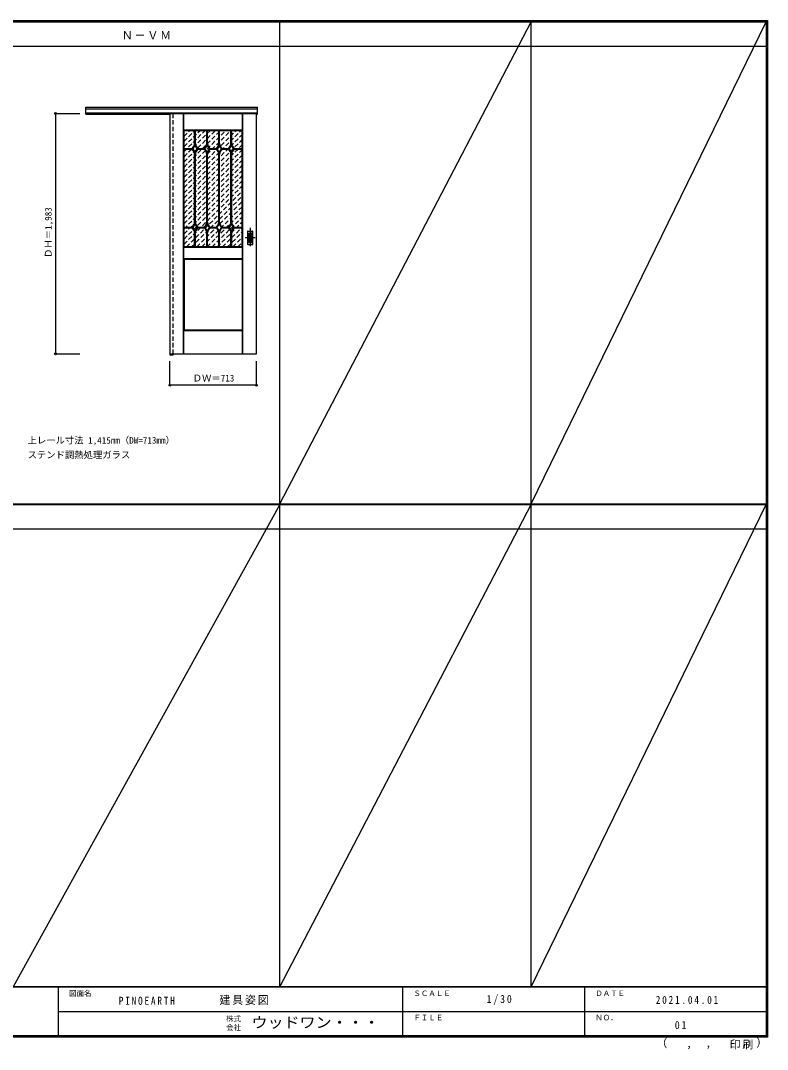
# Model space of a CAD drawing. Units: millimetres, scale not verified. Extents: x -6000 to 5700, y -4307 to 4175.
# Drawn here: x -460 to 5700, y -4307 to 4175 of the extents above; entities that cross this region are included whole.
import ezdxf
from ezdxf.enums import TextEntityAlignment as Align

# ---------------------------------------------------------------- set-up
doc = ezdxf.new("R2010")
doc.units = ezdxf.units.MM
doc.header["$LTSCALE"] = 30
doc.header["$PDMODE"] = 32
doc.header["$PDSIZE"] = 15
doc.linetypes.add('CHAIN1', pattern=[8, 5, -1, 1, -1])
doc.linetypes.add('DASHED1', pattern=[1.8, 1.2, -0.6])
for name, color, linetype in [('0-1_通り芯', 4, 'CHAIN1'), ('0-2_扉', 3, 'Continuous'), ('0-3_仕上げ', 4, 'Continuous'), ('0-4_枠', 3, 'Continuous'), ('0-6_引手', 3, 'Continuous'), ('0-A_文字', 7, 'Continuous'), ('0-B_寸法', 4, 'Continuous'), ('0-C_ハッチ', 4, 'DASHED1'), ('F-1_枠', 6, 'Continuous'), ('F-A_文字', 7, 'Continuous')]:
    doc.layers.add(name, color=color, linetype=linetype)
doc.styles.add('ＭＳ ゴシック', font='')
doc.styles.get('ＭＳ ゴシック').set_extended_font_data('MS Gothic')

msp = doc.modelspace()

# ---------------------------------------------------------------- linework, layer by layer
at = {"layer": '0-1_通り芯'}
for p, q in [((1434, 2465.5), (1434, 2303.5)), ((1475, 2384.5), (1393, 2384.5))]:
    msp.add_line(p, q, dxfattribs=at)
at = {"layer": '0-2_扉', "color": 4, "linetype": 'DASHED1'}
msp.add_line((772, 3410), (772, 3406), dxfattribs=at)
at = {"layer": '0-2_扉'}
for p, q in [((772, 3410), (772, 1427)), ((772, 3410), (1485, 3410)), ((1485, 1427), (1485, 3410)), ((772, 1427), (1485, 1427))]:
    msp.add_line(p, q, dxfattribs=at)
at = {"layer": '0-3_仕上げ', "color": 7}
for p, q in [((884, 1427), (884, 3410)), ((885.5, 3269.5), (885.5, 3410)), ((887, 3271), (887, 3410)), ((1370, 3271), (1370, 3410)), ((1371.5, 3269.5), (1371.5, 3410)), ((1373, 1427), (1373, 3410)), ((887, 3271), (885.5, 3269.5)), ((888, 3267), (885.5, 3269.5)), ((1370, 3271), (887, 3271)), ((885.5, 2211.5), (885.5, 2306.5)), ((887, 2213), (887, 2305)), ((1370, 2305), (887, 2305)), ((1369, 2309), (1371.5, 2306.5)), ((1370, 2305), (1371.5, 2306.5)), ((1370, 2213), (1370, 2305)), ((1371.5, 2211.5), (1371.5, 2306.5)), ((887, 2213), (885.5, 2211.5)), ((888, 2209), (885.5, 2211.5)), ((887, 2213), (1370, 2213)), ((885.5, 1427), (885.5, 1619.5)), ((887, 1427), (887, 1618)), ((1370, 1618), (887, 1618)), ((1369, 1622), (1371.5, 1619.5)), ((1370, 1618), (1371.5, 1619.5)), ((1370, 1427), (1370, 1618)), ((1371.5, 1427), (1371.5, 1619.5))]:
    msp.add_line(p, q, dxfattribs=at)
at = {"layer": '0-3_仕上げ', "color": 3}
for p, q in [((888, 2309), (888, 3267)), ((1369, 3267), (888, 3267)), ((1369, 2309), (1369, 3267)), ((1369, 2309), (888, 2309)), ((888, 2209), (888, 1622)), ((888, 2209), (1369, 2209)), ((1369, 2209), (1369, 1622)), ((1369, 1622), (888, 1622))]:
    msp.add_line(p, q, dxfattribs=at)
at = {"layer": '0-3_仕上げ'}
for p, q in [((975.5, 3162.19), (975.5, 3267)), ((981.5, 3162), (981.5, 3267)), ((1075.5, 3162.1), (1075.5, 3267)), ((1081.5, 3162.1), (1081.5, 3267)), ((1175.5, 3162.1), (1175.5, 3267)), ((1181.5, 3162.1), (1181.5, 3267)), ((1275.5, 3162.1), (1275.5, 3267)), ((1281.5, 3162.1), (1281.5, 3267)), ((888, 3120), (952.52, 3120)), ((888, 3114), (952.52, 3114)), ((975.5, 2514.1), (975.5, 3071.9)), ((981.5, 2514.1), (981.5, 3071.9)), ((1004.48, 3120), (1052.52, 3120)), ((1004.48, 3114), (1052.52, 3114)), ((1075.5, 2514.1), (1075.5, 3071.9)), ((1081.5, 2514.1), (1081.5, 3071.9)), ((1104.48, 3120), (1152.52, 3120)), ((1104.48, 3114), (1152.52, 3114)), ((1175.5, 2514.1), (1175.5, 3071.9)), ((1181.5, 2514.1), (1181.5, 3071.9)), ((1204.48, 3120), (1252.52, 3120)), ((1204.48, 3114), (1252.52, 3114)), ((1275.5, 2514.1), (1275.5, 3071.9)), ((1281.5, 2514.1), (1281.5, 3071.9)), ((1304.48, 3120), (1369, 3120)), ((1304.48, 3114), (1369, 3114)), ((888, 2472), (952.52, 2472)), ((888, 2466), (952.52, 2466)), ((1004.48, 2472), (1052.52, 2472)), ((1004.48, 2466), (1052.52, 2466)), ((1104.48, 2472), (1152.52, 2472)), ((1104.48, 2466), (1152.52, 2466)), ((1204.48, 2472), (1252.52, 2472)), ((1204.48, 2466), (1252.52, 2466)), ((1304.48, 2472), (1369, 2472)), ((1304.48, 2466), (1369, 2466)), ((975.5, 2309), (975.5, 2423.9)), ((981.5, 2309), (981.5, 2423.9)), ((1075.5, 2309), (1075.5, 2423.9)), ((1081.5, 2309), (1081.5, 2423.9)), ((1175.5, 2309), (1175.5, 2423.9)), ((1181.5, 2309), (1181.5, 2423.9)), ((1275.5, 2309), (1275.5, 2423.9)), ((1281.5, 2309), (1281.5, 2423.9))]:
    msp.add_line(p, q, dxfattribs=at)
at = {"layer": '0-3_仕上げ', "linetype": 'CHAIN1'}
for p, q in [((978.5, 3162), (978.5, 3267)), ((1078.5, 3162), (1078.5, 3267)), ((1178.5, 3162), (1178.5, 3267)), ((1278.5, 3162), (1278.5, 3267)), ((888, 3117), (953.5, 3117)), ((978.5, 2514), (978.5, 3072)), ((1003.5, 3117), (1053.5, 3117)), ((1078.5, 2514), (1078.5, 3072)), ((1103.5, 3117), (1153.5, 3117)), ((1178.5, 2514), (1178.5, 3072)), ((1203.5, 3117), (1253.5, 3117)), ((1278.5, 2514), (1278.5, 3072)), ((1303.5, 3117), (1369, 3117)), ((888, 2469), (953.5, 2469)), ((1003.5, 2469), (1053.5, 2469)), ((1103.5, 2469), (1153.5, 2469)), ((1203.5, 2469), (1253.5, 2469)), ((1303.5, 2469), (1369, 2469)), ((978.5, 2309), (978.5, 2424)), ((1078.5, 2309), (1078.5, 2424)), ((1178.5, 2309), (1178.5, 2424)), ((1278.5, 2309), (1278.5, 2424))]:
    msp.add_line(p, q, dxfattribs=at)
at = {"layer": '0-3_仕上げ', "color": 7}
for points in [[(1370, 3271), (1371.5, 3269.5), (1369, 3267)], [(887, 2305), (885.5, 2306.5), (888, 2309)], [(1370, 2213), (1371.5, 2211.5), (1369, 2209)], [(887, 1618), (885.5, 1619.5), (888, 1622)]]:
    msp.add_lwpolyline(points, dxfattribs=at)
at = {"layer": '0-3_仕上げ'}
for centre, radius, start, end in [((918.62, 3165.82), 57, 306.49767, 356.34853), ((918.62, 3165.82), 63, 309.20041, 341.88743), ((1038.38, 3165.82), 63, 198.11257, 230.79959), ((1038.38, 3165.82), 57, 183.65147, 233.50233), ((1018.62, 3165.82), 57, 306.49767, 356.25364), ((1018.62, 3165.82), 63, 309.20041, 341.88743), ((1138.38, 3165.82), 63, 198.11257, 230.79959), ((1138.38, 3165.82), 57, 183.65147, 233.50233), ((1118.62, 3165.82), 57, 306.49767, 356.25364), ((1118.62, 3165.82), 63, 309.20041, 341.88743), ((1238.38, 3165.82), 63, 198.11257, 230.79959), ((1238.38, 3165.82), 57, 183.65147, 233.50233), ((1218.62, 3165.82), 57, 306.49767, 356.25364), ((1218.62, 3165.82), 63, 309.20041, 341.88743), ((1338.38, 3165.82), 63, 198.11257, 230.79959), ((1338.38, 3165.82), 57, 183.65147, 233.50233), ((918.62, 3068.18), 57, 3.74636, 53.50233), ((918.62, 3068.18), 63, 18.11257, 50.79959), ((1038.38, 3068.18), 63, 129.20041, 161.88743), ((1038.38, 3068.18), 57, 126.49767, 176.25364), ((1018.62, 3068.18), 57, 3.74636, 53.50233), ((1018.62, 3068.18), 63, 18.11257, 50.79959), ((1138.38, 3068.18), 63, 129.20041, 161.88743), ((1138.38, 3068.18), 57, 126.49767, 176.25364), ((1118.62, 3068.18), 57, 3.74636, 53.50233), ((1118.62, 3068.18), 63, 18.11257, 50.79959), ((1238.38, 3068.18), 63, 129.20041, 161.88743), ((1238.38, 3068.18), 57, 126.49767, 176.25364), ((1218.62, 3068.18), 57, 3.74636, 53.50233), ((1218.62, 3068.18), 63, 18.11257, 50.79959), ((1338.38, 3068.18), 63, 129.20041, 161.88743), ((1338.38, 3068.18), 57, 126.49767, 176.25364), ((918.62, 2517.82), 57, 306.49767, 356.25364), ((918.62, 2420.18), 57, 3.74636, 53.50233), ((918.62, 2517.82), 63, 309.20041, 341.88743), ((918.62, 2420.18), 63, 18.11257, 50.79959), ((1038.38, 2517.82), 63, 198.11257, 230.79959), ((1038.38, 2420.18), 63, 129.20041, 161.88743), ((1038.38, 2517.82), 57, 183.74636, 233.50233), ((1038.38, 2420.18), 57, 126.49767, 176.25364), ((1018.62, 2517.82), 57, 306.49767, 356.25364), ((1018.62, 2420.18), 57, 3.74636, 53.50233), ((1018.62, 2517.82), 63, 309.20041, 341.88743), ((1018.62, 2420.18), 63, 18.11257, 50.79959), ((1138.38, 2517.82), 63, 198.11257, 230.79959), ((1138.38, 2420.18), 63, 129.20041, 161.88743), ((1138.38, 2517.82), 57, 183.74636, 233.50233), ((1138.38, 2420.18), 57, 126.49767, 176.25364), ((1118.62, 2517.82), 57, 306.49767, 356.25364), ((1118.62, 2420.18), 57, 3.74636, 53.50233), ((1118.62, 2517.82), 63, 309.20041, 341.88743), ((1118.62, 2420.18), 63, 18.11257, 50.79959), ((1238.38, 2517.82), 63, 198.11257, 230.79959), ((1238.38, 2420.18), 63, 129.20041, 161.88743), ((1238.38, 2517.82), 57, 183.74636, 233.50233), ((1238.38, 2420.18), 57, 126.49767, 176.25364), ((1218.62, 2517.82), 57, 306.49767, 356.25364), ((1218.62, 2420.18), 57, 3.74636, 53.50233), ((1218.62, 2517.82), 63, 309.20041, 341.88743), ((1218.62, 2420.18), 63, 18.11257, 50.79959), ((1338.38, 2517.82), 63, 198.11257, 230.79959), ((1338.38, 2420.18), 63, 129.20041, 161.88743), ((1338.38, 2517.82), 57, 183.74636, 233.50233), ((1338.38, 2420.18), 57, 126.49767, 176.25364)]:
    msp.add_arc(centre, radius, start, end, dxfattribs=at)
at = {"layer": '0-3_仕上げ', "linetype": 'CHAIN1'}
for centre, start, end in [((918.62, 3165.82), 305.54226, 356.34853), ((1038.38, 3165.82), 183.65147, 234.45774), ((1018.62, 3165.82), 305.54226, 356.34853), ((1138.38, 3165.82), 183.65147, 234.45774), ((1118.62, 3165.82), 305.54226, 356.34853), ((1238.38, 3165.82), 183.65147, 234.45774), ((1218.62, 3165.82), 305.54226, 356.34853), ((1338.38, 3165.82), 183.65147, 234.45774), ((918.62, 3068.18), 3.65147, 54.45774), ((1038.38, 3068.18), 125.54226, 176.34853), ((1018.62, 3068.18), 3.65147, 54.45774), ((1138.38, 3068.18), 125.54226, 176.34853), ((1118.62, 3068.18), 3.65147, 54.45774), ((1238.38, 3068.18), 125.54226, 176.34853), ((1218.62, 3068.18), 3.65147, 54.45774), ((1338.38, 3068.18), 125.54226, 176.34853), ((918.62, 2517.82), 305.54226, 356.34853), ((918.62, 2420.18), 3.65147, 54.45774), ((1038.38, 2517.82), 183.65147, 234.45774), ((1038.38, 2420.18), 125.54226, 176.34853), ((1018.62, 2517.82), 305.54226, 356.34853), ((1018.62, 2420.18), 3.65147, 54.45774), ((1138.38, 2517.82), 183.65147, 234.45774), ((1138.38, 2420.18), 125.54226, 176.34853), ((1118.62, 2517.82), 305.54226, 356.34853), ((1118.62, 2420.18), 3.65147, 54.45774), ((1238.38, 2517.82), 183.65147, 234.45774), ((1238.38, 2420.18), 125.54226, 176.34853), ((1218.62, 2517.82), 305.54226, 356.34853), ((1218.62, 2420.18), 3.65147, 54.45774), ((1338.38, 2517.82), 183.65147, 234.45774), ((1338.38, 2420.18), 125.54226, 176.34853)]:
    msp.add_arc(centre, 60, start, end, dxfattribs=at)
at = {"layer": '0-4_枠'}
for p, q in [((78, 3460), (1493, 3460)), ((78, 3403), (78, 3460)), ((78, 3447), (1493, 3447)), ((78, 3415), (1493, 3415)), ((78, 3403), (772, 3403)), ((771, 3415), (771, 1418)), ((799, 3410), (799, 3415)), ((1485, 3403), (1493, 3403)), ((1493, 3403), (1493, 3460)), ((771, 1418), (799, 1418)), ((799, 1427), (799, 1418))]:
    msp.add_line(p, q, dxfattribs=at)
at = {"layer": '0-4_枠', "color": 4, "linetype": 'DASHED1'}
msp.add_line((799, 1427), (799, 3410), dxfattribs=at)
at = {"layer": '0-6_引手'}
for p, q in [((1413, 2438), (1413, 2331)), ((1414.5, 2439.5), (1453.5, 2439.5)), ((1455, 2331), (1455, 2438)), ((1414.5, 2329.5), (1453.5, 2329.5))]:
    msp.add_line(p, q, dxfattribs=at)
at = {"layer": '0-6_引手', "color": 7}
for p, q in [((1421.5, 2422), (1421.5, 2347)), ((1423, 2423.5), (1445, 2423.5)), ((1446.5, 2347), (1446.5, 2422)), ((1423, 2345.5), (1445, 2345.5))]:
    msp.add_line(p, q, dxfattribs=at)
at = {"layer": '0-6_引手'}
for centre, start, end in [((1414.5, 2438), 90, 180), ((1453.5, 2438), 0, 90), ((1414.5, 2331), 180, 270), ((1453.5, 2331), 270, 0)]:
    msp.add_arc(centre, 1.5, start, end, dxfattribs=at)
at = {"layer": '0-6_引手', "color": 7}
for centre, start, end in [((1423, 2422), 90, 180), ((1445, 2422), 0, 90), ((1423, 2347), 180, 270), ((1445, 2347), 270, 0)]:
    msp.add_arc(centre, 1.5, start, end, dxfattribs=at)
at = {"layer": '0-B_寸法'}
for p, q in [((-172, 3410), (-172, 1427)), ((-172, 3410), (28, 3410)), ((-172, 1427), (28, 1427)), ((772, 1168), (772, 1368)), ((1485, 1168), (1485, 1368)), ((1485, 1168), (772, 1168))]:
    msp.add_line(p, q, dxfattribs=at)
at = {"layer": '0-B_寸法', "color": 7}
for p in [(-172, 3410), (-172, 1427), (772, 1168), (1485, 1168)]:
    msp.add_point(p, dxfattribs=at)
at = {"layer": '0-C_ハッチ'}
for p, q in [((888, 3264.56), (890.44, 3267)), ((888, 3179.71), (975.29, 3267)), ((888, 3222.13), (932.87, 3267)), ((888, 2797.87), (1357.13, 3267)), ((888, 2840.29), (1314.71, 3267)), ((888, 2882.72), (1272.28, 3267)), ((888, 2925.15), (1229.85, 3267)), ((888, 2967.57), (1187.43, 3267)), ((888, 3010), (1145, 3267)), ((888, 3052.43), (1102.57, 3267)), ((888, 3094.85), (1060.15, 3267)), ((888, 3137.28), (1017.72, 3267)), ((888, 2755.44), (1369, 3236.44)), ((888, 2713.02), (1369, 3194.02)), ((888, 2670.59), (1369, 3151.59)), ((888, 2628.16), (1369, 3109.16)), ((888, 2585.74), (1369, 3066.74)), ((888, 2543.31), (1369, 3024.31)), ((888, 2500.88), (1369, 2981.88)), ((888, 2458.46), (1369, 2939.46)), ((888, 2416.03), (1369, 2897.03)), ((888, 2373.6), (1369, 2854.6)), ((888, 2331.18), (1369, 2812.18)), ((908.25, 2309), (1369, 2769.75)), ((950.67, 2309), (1369, 2727.33)), ((993.1, 2309), (1369, 2684.9)), ((1035.53, 2309), (1369, 2642.47)), ((1077.95, 2309), (1369, 2600.05)), ((1120.38, 2309), (1369, 2557.62)), ((1162.81, 2309), (1369, 2515.19)), ((1205.23, 2309), (1369, 2472.77)), ((1247.66, 2309), (1369, 2430.34)), ((1290.09, 2309), (1369, 2387.91)), ((1332.51, 2309), (1369, 2345.49))]:
    msp.add_line(p, q, dxfattribs=at)
at = {"layer": 'F-1_枠'}
for p, q in [((-6000, 4175), (5700, 4175)), ((-6000, 4170), (5700, 4170)), ((-6000, 4165), (5700, 4165)), ((1678, -3790), (1678, 4175)), ((3752, -3790), (3752, 4175)), ((5690, 4175), (5690, -4205)), ((5695, 4175), (5695, -4205)), ((5700, 4175), (5700, -4205)), ((-6000, 3965), (5700, 3965)), ((-6000, 190.5), (5700, 190.5)), ((-6000, 187.5), (5700, 187.5)), ((-6000, 184.5), (5700, 184.5)), ((-6000, -15.5), (5700, -15.5)), ((5700, -3790), (-6000, -3790)), ((5700, -3795), (-6000, -3795)), ((-150, -3795), (-150, -4195)), ((2690, -3795), (2690, -4195)), ((4190, -3795), (4190, -4195)), ((-150, -3995), (5690, -3995.01)), ((5700, -4195), (-6000, -4195)), ((5700, -4200), (-6000, -4200)), ((5700, -4205), (-6000, -4205))]:
    msp.add_line(p, q, dxfattribs=at)
at = {"layer": 'F-A_文字'}
for p, q in [((1678, 190.5), (3752, 4165)), ((3752, 190.5), (5690, 4165)), ((1678, 184.5), (-522, -3790)), ((1678, -3790), (3752, 184.5)), ((3752, -3790), (5690, 184.5))]:
    msp.add_line(p, q, dxfattribs=at)

# ---------------------------------------------------------------- texts
at = {"layer": '0-A_文字', "style": 'ＭＳ ゴシック'}
for s, p in [('上レール寸法 1,415mm（DW=713mm）', (-402, 670.5)), ('ステンド調熱処理ガラス', (-402, 550.5))]:
    msp.add_text(s, height=54.99, dxfattribs=at).set_placement(p, align=Align.BOTTOM_LEFT)
at = {"layer": '0-A_文字', "insert": (375.5, 4020), "char_height": 65.98, "attachment_point": 7, "style": 'ＭＳ ゴシック'}
msp.add_mtext('\\T1.17;Ｎ－ＶＭ', dxfattribs=at)
at = {"layer": '0-B_寸法', "color": 7, "style": 'ＭＳ ゴシック'}
msp.add_text('ＤＨ＝1,983', height=54.99, rotation=90, dxfattribs=at).set_placement((-187, 2218.25), align=Align.BOTTOM_LEFT)
msp.add_text('ＤＷ＝713', height=54.99, dxfattribs=at).set_placement((959.75, 1183), align=Align.BOTTOM_LEFT)
at = {"layer": 'F-A_文字', "style": 'ＭＳ ゴシック'}
for s, height, p in [('図面名', 43.99, (-60, -3880)), ('ＳＣＡＬＥ', 43.99, (2780, -3880)), ('ＤＡＴＥ', 43.99, (4280, -3880)), ('株式', 43.99, (1235, -4089)), ('ＦＩＬＥ', 43.99, (2780, -4080)), ('ＮＯ．', 43.99, (4280, -4080)), ('会社', 43.99, (1235, -4161)), ('（', 65.98, (4784.03, -4308.31)), ('）', 65.98, (5608.4, -4304.13)), (',', 65.98, (5031.28, -4308.31)), (',', 65.98, (5190.2, -4305.53))]:
    msp.add_text(s, height=height, dxfattribs=at).set_placement(p, align=Align.BOTTOM_LEFT)
at = {"layer": 'F-A_文字', "style": 'ＭＳ ゴシック', "width": 1.1}
msp.add_text('ウッドワン・・・', height=87.98, dxfattribs=at).set_placement((1445, -4155), align=Align.BOTTOM_LEFT)
at = {"layer": 'F-A_文字', "char_height": 65.98, "attachment_point": 7, "style": 'ＭＳ ゴシック'}
for s, insert in [('\\T1.39;\\W0.85;PINOEARTH', (350, -3940)), ('\\T1.17;建具姿図', (1180.42, -3940)), ('\\T1.38;\\W0.9;1/30', (3383.75, -3940)), ('\\T1.39;\\W0.85;2021.04.01', (4778.75, -3932.5)), ('\\T1.36;\\W0.9;01', (4936.25, -4140)), ('\\T1.17;印刷', (5388.15, -4306.92))]:
    msp.add_mtext(s, dxfattribs=dict(at, insert=insert))

doc.saveas('drawing.dxf')
